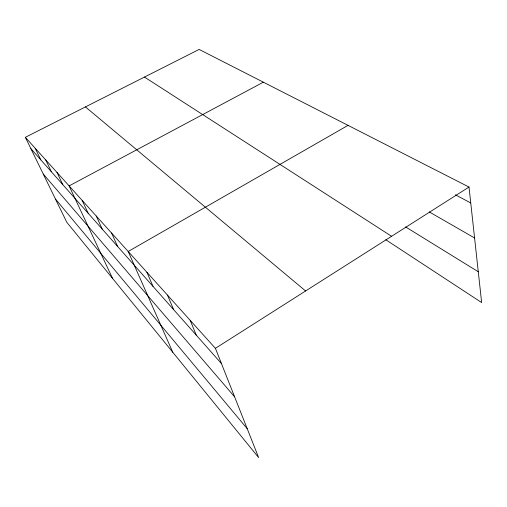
<?xml version="1.0" encoding="UTF-8"?>
<svg xmlns="http://www.w3.org/2000/svg" width="507" height="507" viewBox="0 0 507 507"><rect width="100%" height="100%" fill="white"/><g stroke="black" fill="none" stroke-linecap="round" stroke-linejoin="round"><path stroke-width="0.76" d="M469.007 187.051L199.131 49.426L25.35 137.308L66.785 222.275L258.64 457.574L215.418 348.328L469.007 187.051L481.65 302.565L385.808 239.76M348.036 125.362L128.189 251.485L172.798 352.289M263.361 82.185L69.117 185.898L112.56 278.413M455.438 194.84L470.743 202.958M429.207 211.894L474.577 237.967M405.581 226.908L478.278 271.765M144.463 77.07L391.575 236.294M85.442 106.914L305.601 290.974M25.35 137.308L215.418 348.328M30.889 148.671L221.432 363.538M43.266 174.053L234.602 396.816M55.459 199.055L247.22 428.707M35.192 148.234L40.82 159.863M45.719 159.92L51.422 171.822M56.999 172.443L62.786 184.637M82.172 200.392L88.11 213.187M96.279 216.052L102.281 229.17M111.565 233.03L117.624 246.472M146.91 272.272L153.032 286.404M167.487 295.112L173.609 309.606M190.201 320.335L196.291 335.19"/></g></svg>
